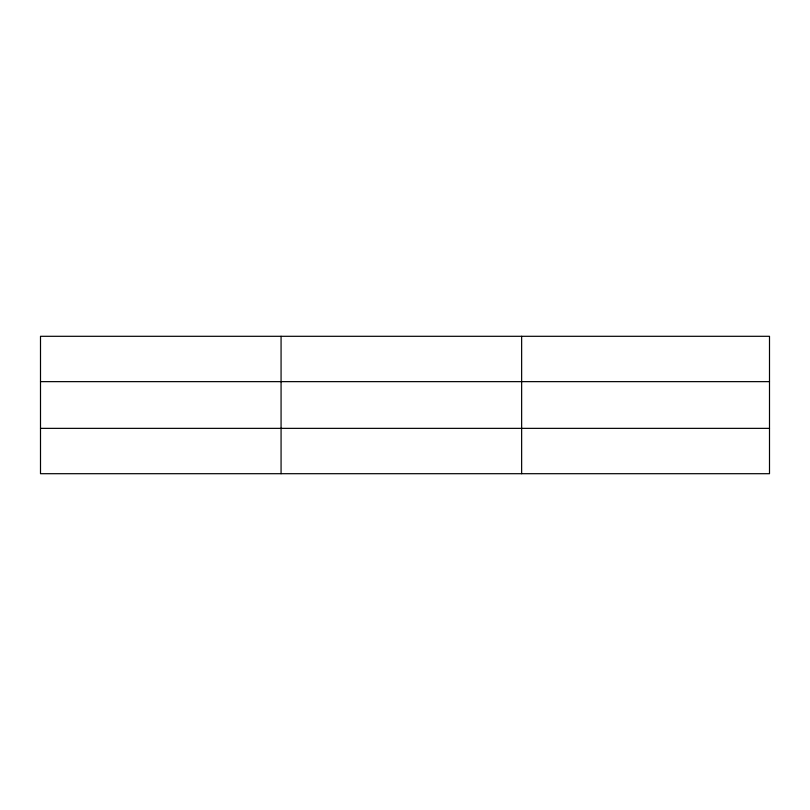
<?xml version="1.0" encoding="UTF-8"?>
<svg xmlns="http://www.w3.org/2000/svg" width="810" height="810" viewBox="0 0 810 810"><rect width="100%" height="100%" fill="white"/><g stroke="black" fill="none" stroke-linecap="round" stroke-linejoin="round"><path stroke-width="1.21" d="M281.07 336.302L281.07 473.698M521.64 336.302L521.64 473.698M769.5 428.358L769.5 473.698L40.5 473.698L40.5 336.302L769.5 336.302L769.5 428.358L40.5 428.358M40.5 381.642L769.5 381.642"/></g></svg>
